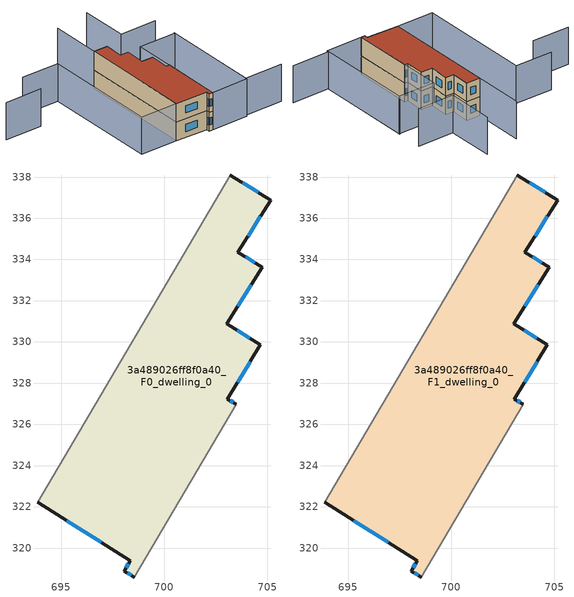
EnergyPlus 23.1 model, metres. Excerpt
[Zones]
3a489026ff8f0a40_F0_dwelling_0
 floor ground (EU_floor_Construction): 705.16,336.87 703.58,334.35 704.76,333.61 703.04,330.89 704.66,329.87 703.07,327.23 703.49,326.99 698.56,318.6 698.07,318.88 698.35,319.39 693.87,322.21 703.21,338.1 z0
 wall outside (EU_wall_Construction): 703.49,326.99 703.07,327.23 704.66,329.87 703.04,330.89 704.76,333.61 703.58,334.35 705.16,336.87 703.21,338.1 / 693.87,322.21 698.35,319.39 698.07,318.88 698.56,318.6 z0:3
 wall adiabatic (EU_wall_Construction): 698.56,318.6 703.49,326.99 / 703.21,338.1 693.87,322.21 z0:3
 window (EU_Window_Construction): 703.56,328.05 704.16,329.05 / 703.36,327.06 703.2,327.16 / 698.22,318.79 698.4,318.69 / 698.26,319.23 698.16,319.04 / 695.27,321.33 696.96,320.27 / 704.56,337.25 703.82,337.72 / 704.07,335.14 704.67,336.09 / 704.39,333.84 703.95,334.12 / 703.58,331.74 704.22,332.76 / 704.15,330.19 703.55,330.57 z0.93:2.07
3a489026ff8f0a40_F1_dwelling_0
 floor to 3a489026ff8f0a40_F0_dwelling_0 (EU_floor_Construction): 705.16,336.87 703.58,334.35 704.76,333.61 703.04,330.89 704.66,329.87 703.07,327.23 703.49,326.99 698.56,318.6 698.07,318.88 698.35,319.39 693.87,322.21 703.21,338.1 z3
 wall outside (EU_wall_Construction): 703.49,326.99 703.07,327.23 704.66,329.87 703.04,330.89 704.76,333.61 703.58,334.35 705.16,336.87 703.21,338.1 / 693.87,322.21 698.35,319.39 698.07,318.88 698.56,318.6 z3:6
 wall adiabatic (EU_wall_Construction): 698.56,318.6 703.49,326.99 / 703.21,338.1 693.87,322.21 z3:6
 window (EU_Window_Construction): 703.56,328.05 704.16,329.05 / 703.36,327.06 703.2,327.16 / 698.22,318.79 698.4,318.69 / 698.26,319.23 698.16,319.04 / 695.27,321.33 696.96,320.27 / 704.56,337.25 703.82,337.72 / 704.07,335.14 704.67,336.09 / 704.39,333.84 703.95,334.12 / 703.58,331.74 704.22,332.76 / 704.15,330.19 703.55,330.57 z3.93:5.07
 roof outside (EU_roof_Construction): 698.56,318.6 703.49,326.99 703.07,327.23 704.66,329.87 703.04,330.89 704.76,333.61 703.58,334.35 705.16,336.87 703.21,338.1 693.87,322.21 698.35,319.39 698.07,318.88 z6
shading: 709.36,312.59 703.95,315.78 / 703.95,315.78 712.07,329.58 / 707.36,345.15 693.87,322.21 / 693.87,322.21 688.62,325.3 / 692.87,344.68 698.18,341.56 / 698.18,341.56 688.62,325.29 / 685.51,344.33 690.82,341.2 / 714.22,333.24 708.98,336.32 / 708.98,336.32 712.89,342.97 / 712.01,329.48 703.8,315.52 / 703.8,315.52 698.56,318.6 / 698.56,318.6 706.77,332.56 / 706.77,332.56 712.01,329.48 z0:6
[Building]
EU S2 Campaign: North Axis=0; Terrain=City; Solar Distribution=FullExterior
[Site:Location]
Montreal-Trudeau.Intl.AP: Latitude=45.4667; Longitude=-73.75; Time Zone=-5; Elevation=36
[SizingPeriod:WeatherFileDays]
AnnualSizingPeriod: Begin Month=1; Begin Day of Month=1; End Month=12; End Day of Month=31; Day of Week for Start Day=Monday; Use Weather File Daylight Saving Period=No; Use Weather File Rain and Snow Indicators=No
[MATERIAL]
EU_InternalMass_Material: Roughness=MediumRough; Thickness=0.1; Conductivity=1; Density=1800; Specific Heat=900; Thermal Absorptance=0.9; Solar Absorptance=0.7; Visible Absorptance=0.7
[MATERIAL:NOMASS] Roughness=MediumRough; Thermal Absorptance=0.9; Solar Absorptance=0.7; Visible Absorptance=0.7
Name | Thermal Resistance
EU_wall_NoMass; EU_floor_NoMass | 1.36485
EU_roof_NoMass | 2.55992
[WINDOWMATERIAL:SIMPLEGLAZINGSYSTEM]
EU_Window_SimpleGlazing: UFactor=3.92339; Solar Heat Gain Coefficient=0.8; Visible Transmittance=0.8
[CONSTRUCTION]
EU_wall_Construction: EU_wall_NoMass
EU_roof_Construction: EU_roof_NoMass
EU_floor_Construction: EU_floor_NoMass
EU_Window_Construction: EU_Window_SimpleGlazing
EU_InternalMass_Construction: EU_InternalMass_Material
[ZONE] Type=1; Multiplier=1; Ceiling Height=autocalculate; Floor Area=autocalculate; Part of Total Floor Area=Yes
Name | Volume
3a489026ff8f0a40_F0_dwelling_0 | 266.513
3a489026ff8f0a40_F1_dwelling_0 | 266.512
[INTERNALMASS] Construction=EU_InternalMass_Construction; Surface Area=88.8374
Name | Zone or ZoneList
3a489026ff8f0a40_F0_dwelling_0_EU_InternalMass | 3a489026ff8f0a40_F0_dwelling_0
3a489026ff8f0a40_F1_dwelling_0_EU_InternalMass | 3a489026ff8f0a40_F1_dwelling_0
[OTHEREQUIPMENT] Fuel Type=Electricity; Design Level Calculation Method=Watts/Area; Power per Zone Floor Area=1; Fraction Latent=0; Fraction Radiant=0; Fraction Lost=0; Carbon Dioxide Generation Rate=0; EndUse Subcategory=EU_Step8_InternalGains
Name | Zone or ZoneList or Space or SpaceList | Schedule
EU_Step8_InternalGain_3a489026ff8f0a40_F0_dwelling_0_f000 | 3a489026ff8f0a40_F0_dwelling_0 | EU_Step8_GainSchedule_3a489026ff8f0a40_F0_dwelling_0_f000
EU_Step8_InternalGain_3a489026ff8f0a40_F1_dwelling_0_f000 | 3a489026ff8f0a40_F1_dwelling_0 | EU_Step8_GainSchedule_3a489026ff8f0a40_F1_dwelling_0_f000
[ZONEVENTILATION:DESIGNFLOWRATE] Schedule=EU_AlwaysOn; Design Flow Rate Calculation Method=AirChanges/Hour; Air Changes per Hour=0.860309; Ventilation Type=Natural; Fan Pressure Rise=0; Fan Total Efficiency=1; Constant Term Coefficient=1; Temperature Term Coefficient=0; Velocity Term Coefficient=0; Velocity Squared Term Coefficient=0; Minimum Indoor Temperature=-100; Maximum Indoor Temperature=100; Delta Temperature=-100; Minimum Outdoor Temperature=-100; Maximum Outdoor Temperature=100; Maximum Wind Speed=40
Name | Zone or ZoneList or Space or SpaceList
EU_ConstantAir_3a489026ff8f0a40_F0_dwelling_0 | 3a489026ff8f0a40_F0_dwelling_0
EU_ConstantAir_3a489026ff8f0a40_F1_dwelling_0 | 3a489026ff8f0a40_F1_dwelling_0
[HVACTEMPLATE:THERMOSTAT] Constant Heating Setpoint=20; Constant Cooling Setpoint=50
EU_HeatOnly_3a489026ff8f0a40_F0_dwelling_0; EU_HeatOnly_3a489026ff8f0a40_F1_dwelling_0
[HVACTEMPLATE:ZONE:IDEALLOADSAIRSYSTEM] System Availability Schedule=EU_AlwaysOn; Maximum Heating Supply Air Temperature=50; Minimum Cooling Supply Air Temperature=13; Maximum Heating Supply Air Humidity Ratio=0.0156; Minimum Cooling Supply Air Humidity Ratio=0.0077; Heating Limit=NoLimit; Cooling Limit=NoLimit; Heating Availability Schedule=EU_AlwaysOn; Cooling Availability Schedule=EU_CoolingOff; Dehumidification Control Type=ConstantSensibleHeatRatio; Cooling Sensible Heat Ratio=0.7; Dehumidification Setpoint=60; Humidification Control Type=None; Humidification Setpoint=30; Outdoor Air Method=None; Outdoor Air Flow Rate per Person=0.00944; Outdoor Air Flow Rate per Zone Floor Area=0; Outdoor Air Flow Rate per Zone=0; Demand Controlled Ventilation Type=None; Outdoor Air Economizer Type=NoEconomizer; Heat Recovery Type=None; Sensible Heat Recovery Effectiveness=0.7; Latent Heat Recovery Effectiveness=0.65
Name | Template Thermostat
3a489026ff8f0a40_F0_dwelling_0 | EU_HeatOnly_3a489026ff8f0a40_F0_dwelling_0
3a489026ff8f0a40_F1_dwelling_0 | EU_HeatOnly_3a489026ff8f0a40_F1_dwelling_0
[SIZING:ZONE] Zone Cooling Design Supply Air Temperature Input Method=SupplyAirTemperature; Zone Cooling Design Supply Air Temperature=13; Zone Heating Design Supply Air Temperature Input Method=SupplyAirTemperature; Zone Heating Design Supply Air Temperature=50; Zone Cooling Design Supply Air Humidity Ratio=0.008; Zone Heating Design Supply Air Humidity Ratio=0.008; Cooling Design Air Flow Method=DesignDay; Cooling Design Air Flow Rate=0; Cooling Minimum Air Flow per Zone Floor Area=0.000762; Cooling Minimum Air Flow=0; Cooling Minimum Air Flow Fraction=0.2; Heating Design Air Flow Method=DesignDay; Heating Design Air Flow Rate=0; Heating Maximum Air Flow per Zone Floor Area=0.002032; Heating Maximum Air Flow=0.141576; Heating Maximum Air Flow Fraction=0.3; Account for Dedicated Outdoor Air System=No; Dedicated Outdoor Air System Control Strategy=NeutralSupplyAir; Dedicated Outdoor Air Low Setpoint Temperature for Design=autosize; Dedicated Outdoor Air High Setpoint Temperature for Design=autosize; Zone Load Sizing Method=Sensible Load Only No Latent Load; Zone Latent Cooling Design Supply Air Humidity Ratio Input Method=HumidityRatioDifference; Zone Cooling Design Supply Air Humidity Ratio Difference=0.005; Zone Latent Heating Design Supply Air Humidity Ratio Input Method=HumidityRatioDifference; Zone Humidification Design Supply Air Humidity Ratio Difference=0.005
3a489026ff8f0a40_F0_dwelling_0; 3a489026ff8f0a40_F1_dwelling_0
[SCHEDULE:CONSTANT]
Name | Hourly Value
EU_AlwaysOn | 1
EU_CoolingOff | 0
[SCHEDULE:FILE] Column Number=1; Rows to Skip at Top=0; Number of Hours of Data=8760; Column Separator=Comma; Interpolate to Timestep=No; Minutes per Item=60; Adjust Schedule for Daylight Savings=Yes
Name | File
EU_Step8_GainSchedule_3a489026ff8f0a40_F0_dwelling_0_f000 | ../../schedules/3a489026ff8f0a40/3a489026ff8f0a40_F0_dwelling_0_f000_gain.csv
EU_Step8_GainSchedule_3a489026ff8f0a40_F1_dwelling_0_f000 | ../../schedules/3a489026ff8f0a40/3a489026ff8f0a40_F1_dwelling_0_f000_gain.csv
